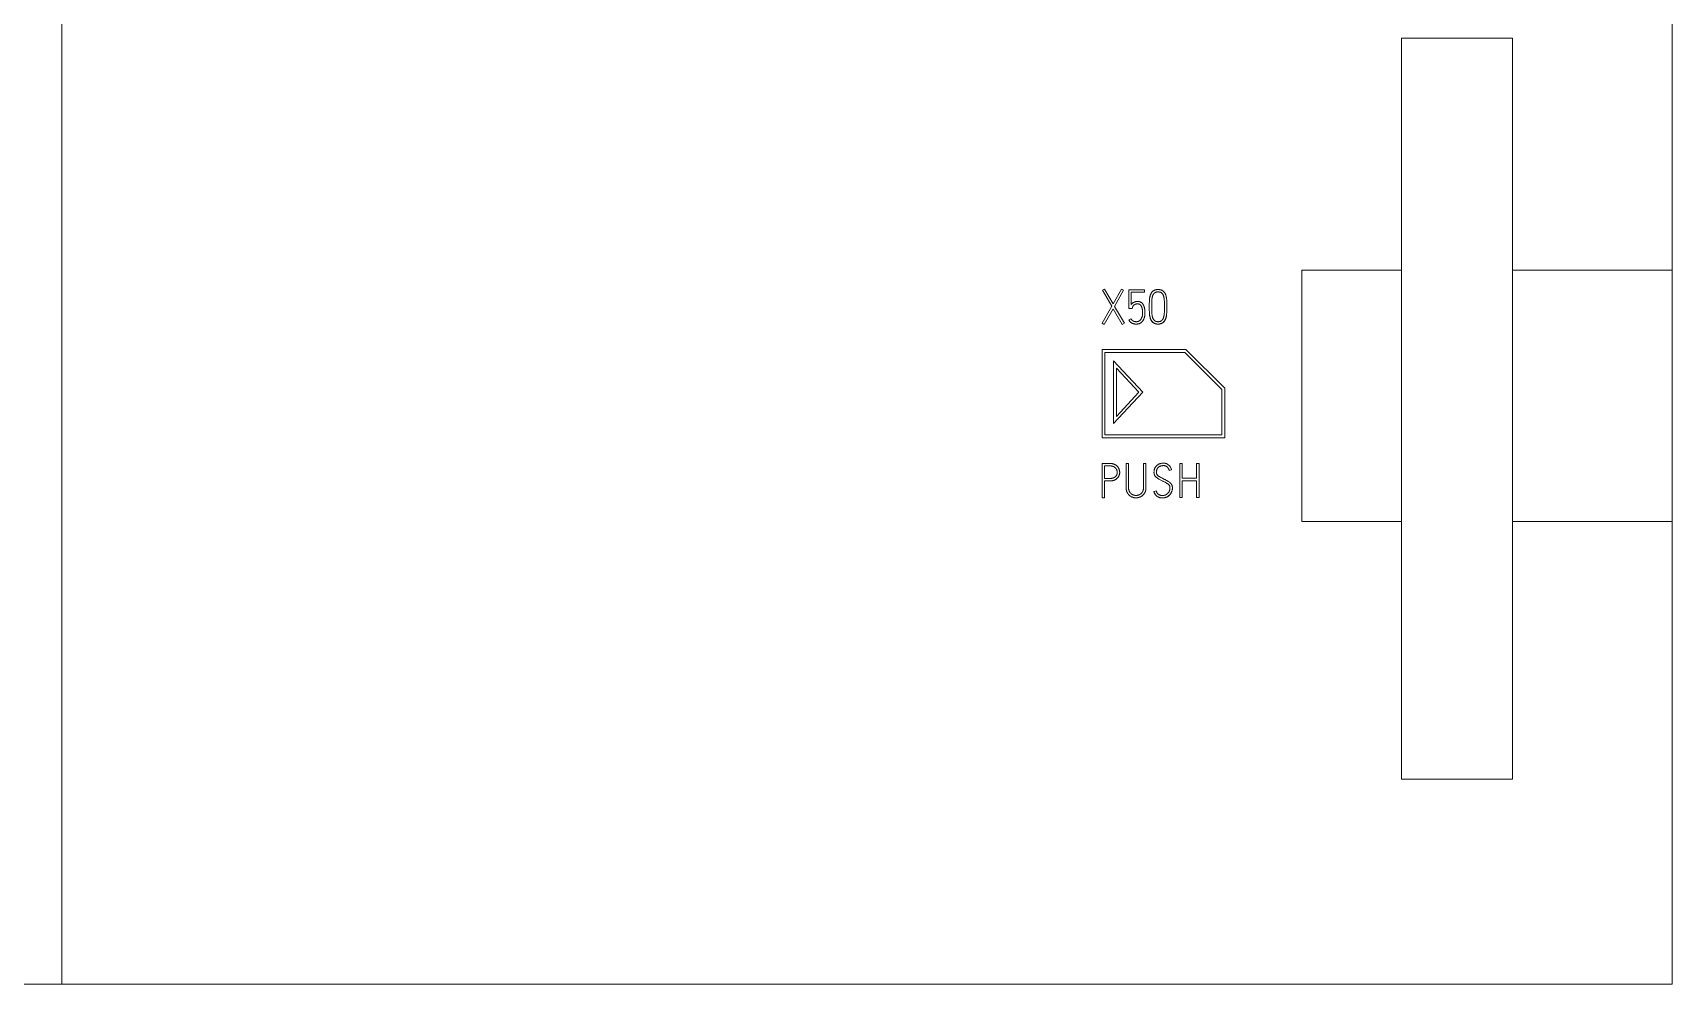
# Model space of a CAD drawing. Header units: millimetres. Extents: x 42356 to 50646, y 31507 to 39566.
# Drawn here: x 47610 to 47667.5, y 33757.2 to 33790.6 of the extents above; entities that cross this region are included whole.
import ezdxf

# ---------------------------------------------------------------- set-up
doc = ezdxf.new("R2010")
doc.units = ezdxf.units.MM
doc.set_wipeout_variables(frame=1)
doc.layers.add('000-PI-Oprema', color=30, linetype='Continuous', lineweight=5)

# ---------------------------------------------------------------- blocks, each defined once
blk = doc.blocks.new('A101_6ES7512-1DK01-0AB0')
at = {"layer": '000-PI-Oprema', "ltscale": 0.25}
blk.add_line((100, 58.55), (100, -58.55), dxfattribs=at)
at = {"layer": '000-PI-Oprema'}
for p, q in [((43.501, -58.55), (43.501, 55.35)), ((90.5, -51.35), (90.5, -25.35)), ((94.4, -25.35), (90.5, -25.35)), ((94.4, -51.35), (94.4, -25.35)), ((87, -42.304), (87, -33.493)), ((90.5, -33.493), (87, -33.493)), ((100, -33.493), (94.4, -33.493)), ((80.085, -34.155), (80.013, -34.196)), ((80.013, -34.196), (80.338, -34.757)), ((80.384, -34.674), (80.085, -34.155)), ((80.679, -34.155), (80.384, -34.674)), ((80.434, -34.759), (80.754, -34.196)), ((80.754, -34.196), (80.679, -34.155)), ((80.932, -34.173), (80.932, -34.832)), ((81.486, -34.173), (80.932, -34.173)), ((81.015, -34.699), (81.015, -34.256)), ((81.015, -34.256), (81.486, -34.256)), ((81.486, -34.256), (81.486, -34.173)), ((81.661, -34.513), (81.663, -34.499)), ((81.663, -34.5), (81.664, -34.486)), ((81.664, -34.487), (81.666, -34.473)), ((81.666, -34.474), (81.668, -34.46)), ((81.668, -34.461), (81.67, -34.447)), ((81.67, -34.448), (81.673, -34.434)), ((81.673, -34.435), (81.676, -34.421)), ((81.675, -34.422), (81.679, -34.408)), ((81.678, -34.409), (81.682, -34.396)), ((81.682, -34.396), (81.685, -34.383)), ((81.685, -34.384), (81.689, -34.37)), ((81.689, -34.371), (81.694, -34.358)), ((81.693, -34.359), (81.698, -34.345)), ((81.751, -34.256), (81.76, -34.246)), ((81.76, -34.246), (81.769, -34.236)), ((81.769, -34.237), (81.774, -34.232)), ((81.774, -34.232), (81.779, -34.228)), ((81.778, -34.228), (81.784, -34.223)), ((81.783, -34.224), (81.789, -34.219)), ((81.789, -34.22), (81.794, -34.215)), ((81.794, -34.216), (81.8, -34.212)), ((81.799, -34.212), (81.805, -34.208)), ((81.805, -34.209), (81.811, -34.205)), ((81.81, -34.205), (81.817, -34.201)), ((81.816, -34.202), (81.822, -34.198)), ((81.822, -34.199), (81.834, -34.193)), ((81.833, -34.193), (81.846, -34.187)), ((81.845, -34.188), (81.859, -34.183)), ((81.858, -34.183), (81.871, -34.179)), ((81.87, -34.179), (81.884, -34.176)), ((81.883, -34.176), (81.897, -34.173)), ((81.896, -34.173), (81.91, -34.17)), ((81.909, -34.171), (81.923, -34.169)), ((81.922, -34.169), (81.936, -34.167)), ((81.935, -34.167), (81.949, -34.167)), ((81.948, -34.167), (81.962, -34.166)), ((81.961, -34.166), (81.975, -34.167)), ((81.975, -34.167), (81.989, -34.167)), ((81.988, -34.167), (82.002, -34.169)), ((82.001, -34.169), (82.015, -34.17)), ((82.014, -34.17), (82.028, -34.173)), ((82.027, -34.173), (82.041, -34.176)), ((82.04, -34.175), (82.054, -34.179)), ((82.053, -34.179), (82.066, -34.183)), ((82.065, -34.183), (82.078, -34.188)), ((82.078, -34.187), (82.091, -34.193)), ((82.09, -34.192), (82.102, -34.198)), ((82.102, -34.198), (82.108, -34.201)), ((82.107, -34.201), (82.114, -34.205)), ((82.113, -34.204), (82.119, -34.208)), ((82.119, -34.208), (82.125, -34.212)), ((82.124, -34.211), (82.13, -34.215)), ((82.129, -34.215), (82.135, -34.219)), ((82.135, -34.219), (82.141, -34.223)), ((82.14, -34.223), (82.146, -34.228)), ((82.145, -34.227), (82.15, -34.232)), ((82.15, -34.231), (82.155, -34.236)), ((82.155, -34.236), (82.164, -34.246)), ((82.175, -34.491), (82.174, -34.48)), ((82.177, -34.502), (82.178, -34.519)), ((82.226, -34.345), (82.231, -34.358)), ((82.231, -34.357), (82.235, -34.371)), ((82.235, -34.37), (82.239, -34.383)), ((82.239, -34.382), (82.243, -34.396)), ((82.242, -34.395), (82.246, -34.409)), ((82.246, -34.408), (82.249, -34.421)), ((82.249, -34.421), (82.251, -34.434)), ((82.251, -34.433), (82.254, -34.447)), ((82.254, -34.446), (82.256, -34.46)), ((82.256, -34.459), (82.258, -34.473)), ((82.258, -34.472), (82.259, -34.486)), ((82.259, -34.485), (82.261, -34.499)), ((82.261, -34.499), (82.262, -34.512)), ((80.338, -34.757), (80, -35.351)), ((80.073, -35.393), (80.386, -34.842)), ((80.386, -34.842), (80.706, -35.393)), ((80.779, -35.351), (80.434, -34.759)), ((80.932, -34.832), (81.059, -34.832)), ((81.059, -34.832), (81.065, -34.796)), ((81.654, -34.821), (81.654, -34.775)), ((81.654, -34.816), (81.655, -34.857)), ((81.655, -34.877), (81.654, -34.844)), ((81.655, -34.644), (81.656, -34.617)), ((81.655, -34.898), (81.655, -34.867)), ((81.655, -34.918), (81.655, -34.89)), ((81.656, -34.939), (81.655, -34.913)), ((81.656, -34.591), (81.657, -34.565)), ((81.656, -34.617), (81.656, -34.591)), ((81.656, -34.959), (81.656, -34.936)), ((81.657, -34.982), (81.656, -34.959)), ((81.657, -34.565), (81.659, -34.538)), ((81.657, -34.98), (81.659, -35.005)), ((81.659, -34.539), (81.661, -34.512)), ((81.739, -34.723), (81.74, -34.689)), ((81.739, -34.84), (81.739, -34.723)), ((81.739, -34.84), (81.739, -34.862)), ((81.739, -34.861), (81.739, -34.883)), ((81.739, -34.883), (81.74, -34.905)), ((81.74, -34.905), (81.74, -34.927)), ((81.74, -34.926), (81.741, -34.948)), ((81.741, -34.948), (81.742, -34.97)), ((81.742, -34.97), (81.743, -34.992)), ((81.743, -34.991), (81.745, -35.013)), ((81.745, -35.013), (81.747, -35.035)), ((81.747, -35.034), (81.75, -35.056)), ((81.75, -35.056), (81.752, -35.067)), ((81.752, -35.066), (81.753, -35.077)), ((81.753, -35.077), (81.755, -35.088)), ((82.171, -35.077), (82.169, -35.088)), ((82.173, -35.067), (82.171, -35.078)), ((82.174, -35.056), (82.173, -35.067)), ((82.177, -35.035), (82.174, -35.056)), ((82.178, -34.512), (82.18, -34.536)), ((82.181, -34.556), (82.18, -34.534)), ((82.182, -34.578), (82.181, -34.553)), ((82.182, -34.57), (82.183, -34.587)), ((82.182, -34.578), (82.183, -34.604)), ((82.184, -34.622), (82.183, -34.6)), ((82.184, -34.644), (82.184, -34.621)), ((82.184, -34.638), (82.185, -34.672)), ((82.185, -34.665), (82.185, -34.689)), ((82.185, -34.687), (82.185, -34.724)), ((82.185, -34.709), (82.185, -34.758)), ((82.185, -34.753), (82.185, -34.84)), ((82.185, -34.862), (82.185, -34.84)), ((82.185, -34.84), (82.185, -34.862)), ((82.185, -34.883), (82.185, -34.862)), ((82.262, -34.512), (82.264, -34.538)), ((82.264, -34.538), (82.266, -34.565)), ((82.266, -34.98), (82.264, -35.003)), ((82.266, -34.564), (82.267, -34.591)), ((82.266, -34.961), (82.267, -34.935)), ((82.266, -34.981), (82.267, -34.958)), ((82.267, -34.591), (82.267, -34.617)), ((82.267, -34.617), (82.268, -34.643)), ((82.268, -34.899), (82.267, -34.935)), ((82.267, -34.94), (82.268, -34.919)), ((82.268, -34.722), (82.269, -34.798)), ((82.269, -34.748), (82.268, -34.843)), ((82.268, -34.837), (82.268, -34.866)), ((82.268, -34.857), (82.268, -34.889)), ((82.268, -34.878), (82.268, -34.912)), ((80, -35.351), (80.073, -35.393)), ((80.706, -35.393), (80.779, -35.351)), ((81.012, -35.192), (80.935, -35.227)), ((81.685, -35.163), (81.682, -35.152)), ((81.685, -35.162), (81.688, -35.174)), ((81.714, -35.238), (81.72, -35.249)), ((81.755, -35.088), (81.757, -35.099)), ((81.757, -35.098), (81.76, -35.109)), ((81.76, -35.109), (81.762, -35.12)), ((81.762, -35.119), (81.765, -35.13)), ((81.765, -35.13), (81.768, -35.141)), ((81.767, -35.14), (81.771, -35.151)), ((81.771, -35.151), (81.774, -35.161)), ((81.774, -35.161), (81.778, -35.172)), ((81.778, -35.171), (81.782, -35.182)), ((81.782, -35.181), (81.787, -35.191)), ((81.786, -35.191), (81.791, -35.201)), ((81.791, -35.201), (81.797, -35.211)), ((81.797, -35.21), (81.803, -35.22)), ((81.802, -35.219), (81.806, -35.224)), ((81.805, -35.224), (81.809, -35.229)), ((81.809, -35.228), (81.812, -35.233)), ((81.812, -35.232), (81.816, -35.237)), ((81.815, -35.237), (81.819, -35.241)), ((81.819, -35.241), (81.823, -35.245)), ((81.823, -35.245), (81.827, -35.249)), ((81.826, -35.249), (81.831, -35.253)), ((81.83, -35.252), (81.835, -35.256)), ((81.834, -35.256), (81.839, -35.26)), ((81.839, -35.26), (81.843, -35.263)), ((81.843, -35.263), (81.848, -35.266)), ((81.847, -35.266), (81.852, -35.269)), ((81.852, -35.269), (81.857, -35.272)), ((81.856, -35.272), (81.862, -35.275)), ((81.861, -35.275), (81.867, -35.277)), ((81.866, -35.277), (81.871, -35.28)), ((81.871, -35.279), (81.876, -35.282)), ((81.876, -35.282), (81.882, -35.284)), ((81.881, -35.284), (81.887, -35.286)), ((81.886, -35.285), (81.892, -35.287)), ((81.891, -35.287), (81.897, -35.289)), ((81.896, -35.289), (81.902, -35.29)), ((81.902, -35.29), (81.908, -35.291)), ((81.907, -35.291), (81.918, -35.293)), ((81.918, -35.293), (81.929, -35.295)), ((81.929, -35.295), (81.94, -35.296)), ((81.939, -35.296), (81.951, -35.296)), ((81.95, -35.296), (81.962, -35.296)), ((81.961, -35.296), (81.973, -35.296)), ((81.972, -35.296), (81.983, -35.296)), ((81.983, -35.296), (81.994, -35.295)), ((81.994, -35.295), (82.005, -35.293)), ((82.004, -35.293), (82.016, -35.291)), ((82.015, -35.291), (82.021, -35.29)), ((82.02, -35.29), (82.026, -35.289)), ((82.032, -35.287), (82.026, -35.289)), ((82.036, -35.286), (82.042, -35.284)), ((82.041, -35.284), (82.047, -35.282)), ((82.046, -35.282), (82.052, -35.28)), ((82.051, -35.28), (82.057, -35.277)), ((82.056, -35.278), (82.062, -35.275)), ((82.061, -35.275), (82.066, -35.272)), ((82.066, -35.272), (82.071, -35.269)), ((82.071, -35.269), (82.075, -35.266)), ((82.075, -35.266), (82.08, -35.263)), ((82.079, -35.263), (82.084, -35.26)), ((82.084, -35.26), (82.088, -35.256)), ((82.088, -35.256), (82.092, -35.253)), ((82.092, -35.253), (82.096, -35.249)), ((82.096, -35.249), (82.1, -35.245)), ((82.1, -35.245), (82.104, -35.241)), ((82.104, -35.241), (82.107, -35.237)), ((82.107, -35.237), (82.111, -35.233)), ((82.111, -35.233), (82.114, -35.228)), ((82.114, -35.229), (82.121, -35.219)), ((82.12, -35.22), (82.126, -35.21)), ((82.126, -35.211), (82.132, -35.201)), ((82.132, -35.201), (82.137, -35.191)), ((82.137, -35.192), (82.141, -35.182)), ((82.141, -35.182), (82.146, -35.172)), ((82.146, -35.172), (82.15, -35.162)), ((82.156, -35.141), (82.159, -35.13)), ((82.159, -35.13), (82.162, -35.12)), ((82.162, -35.12), (82.165, -35.109)), ((82.165, -35.109), (82.167, -35.099)), ((82.169, -35.088), (82.167, -35.099)), ((82.231, -35.183), (82.227, -35.194)), ((82.231, -35.184), (82.235, -35.172)), ((80, -36.273), (80, -39.373)), ((82.941, -36.273), (80, -36.273)), ((80.1, -39.273), (80.1, -36.373)), ((80.1, -36.373), (82.9, -36.373)), ((80.4, -36.673), (80.4, -38.873)), ((81.424, -37.773), (80.4, -36.673)), ((82.9, -36.373), (84.2, -37.673)), ((84.3, -37.632), (82.941, -36.273)), ((80.5, -38.619), (80.5, -36.927)), ((80.5, -36.927), (81.288, -37.773)), ((80.4, -38.873), (81.424, -37.773)), ((81.288, -37.773), (80.5, -38.619)), ((84.2, -37.673), (84.2, -39.273)), ((84.3, -39.373), (84.3, -37.632)), ((80, -39.373), (84.3, -39.373)), ((84.2, -39.273), (80.1, -39.273)), ((80, -40.273), (80, -41.473)), ((80.276, -40.273), (80, -40.273)), ((80.085, -40.799), (80.085, -40.358)), ((80.085, -40.358), (80.276, -40.358)), ((80.276, -40.799), (80.085, -40.799)), ((80.531, -40.586), (80.531, -40.581)), ((80.84, -40.271), (80.84, -41.117)), ((80.925, -40.271), (80.84, -40.271)), ((80.925, -41.117), (80.925, -40.271)), ((81.453, -40.271), (81.453, -41.117)), ((81.538, -40.271), (81.453, -40.271)), ((81.538, -41.117), (81.538, -40.271)), ((81.99, -40.82), (82.04, -40.847)), ((82.124, -40.796), (82.091, -40.779)), ((82.19, -40.831), (82.124, -40.796)), ((82.352, -40.516), (82.433, -40.493)), ((82.728, -40.275), (82.728, -41.471)), ((82.811, -40.275), (82.728, -40.275)), ((82.811, -40.794), (82.811, -40.275)), ((83.314, -40.794), (82.811, -40.794)), ((83.314, -40.275), (83.314, -40.794)), ((83.399, -40.275), (83.314, -40.275)), ((83.399, -41.471), (83.399, -40.275)), ((80.085, -41.473), (80.085, -40.884)), ((80.085, -40.884), (80.276, -40.884)), ((80.304, -40.883), (80.299, -40.883)), ((80.315, -40.882), (80.31, -40.883)), ((80.327, -40.881), (80.321, -40.882)), ((80.338, -40.88), (80.332, -40.881)), ((80.349, -40.879), (80.343, -40.879)), ((80.408, -40.865), (80.403, -40.866)), ((80.841, -41.136), (80.841, -41.142)), ((80.841, -41.142), (80.841, -41.148)), ((80.841, -41.148), (80.842, -41.155)), ((80.842, -41.155), (80.842, -41.161)), ((80.842, -41.161), (80.843, -41.167)), ((80.843, -41.167), (80.844, -41.174)), ((80.844, -41.173), (80.845, -41.18)), ((80.844, -41.179), (80.845, -41.186)), ((80.845, -41.186), (80.846, -41.192)), ((80.846, -41.192), (80.847, -41.198)), ((80.847, -41.198), (80.849, -41.205)), ((80.849, -41.204), (80.85, -41.211)), ((80.85, -41.21), (80.851, -41.217)), ((80.851, -41.216), (80.853, -41.223)), ((80.853, -41.222), (80.854, -41.229)), ((80.854, -41.229), (80.856, -41.235)), ((80.858, -41.241), (80.856, -41.235)), ((80.86, -41.247), (80.862, -41.253)), ((80.862, -41.253), (80.864, -41.259)), ((80.864, -41.259), (80.866, -41.265)), ((80.866, -41.264), (80.869, -41.271)), ((80.869, -41.27), (80.871, -41.276)), ((80.871, -41.276), (80.874, -41.282)), ((80.874, -41.282), (80.877, -41.288)), ((80.877, -41.287), (80.88, -41.293)), ((80.879, -41.293), (80.882, -41.299)), ((80.882, -41.298), (80.886, -41.304)), ((80.885, -41.304), (80.889, -41.31)), ((80.888, -41.309), (80.892, -41.315)), ((80.891, -41.315), (80.895, -41.321)), ((80.895, -41.32), (80.898, -41.326)), ((80.898, -41.325), (80.902, -41.331)), ((80.902, -41.331), (80.905, -41.336)), ((80.905, -41.336), (80.909, -41.341)), ((80.909, -41.341), (80.913, -41.346)), ((80.913, -41.346), (80.917, -41.351)), ((80.916, -41.351), (80.921, -41.356)), ((80.92, -41.356), (80.925, -41.361)), ((80.924, -41.361), (80.929, -41.366)), ((80.929, -41.365), (80.933, -41.37)), ((80.933, -41.37), (80.938, -41.375)), ((80.937, -41.375), (80.942, -41.38)), ((80.942, -41.379), (80.947, -41.384)), ((80.946, -41.383), (80.951, -41.388)), ((80.951, -41.388), (80.956, -41.392)), ((80.955, -41.392), (80.961, -41.396)), ((80.96, -41.396), (80.966, -41.401)), ((80.965, -41.4), (80.97, -41.404)), ((80.97, -41.404), (80.975, -41.408)), ((80.975, -41.408), (80.98, -41.412)), ((80.98, -41.412), (80.985, -41.416)), ((81.399, -41.412), (81.404, -41.408)), ((81.404, -41.409), (81.409, -41.404)), ((81.409, -41.405), (81.414, -41.4)), ((81.413, -41.401), (81.419, -41.396)), ((81.418, -41.397), (81.423, -41.392)), ((81.423, -41.393), (81.428, -41.388)), ((81.428, -41.389), (81.433, -41.384)), ((81.432, -41.384), (81.437, -41.379)), ((81.437, -41.38), (81.441, -41.375)), ((81.441, -41.375), (81.446, -41.37)), ((81.445, -41.371), (81.45, -41.366)), ((81.45, -41.366), (81.454, -41.361)), ((81.454, -41.361), (81.458, -41.356)), ((81.458, -41.356), (81.462, -41.351)), ((81.462, -41.351), (81.466, -41.346)), ((81.466, -41.347), (81.47, -41.341)), ((81.469, -41.341), (81.473, -41.336)), ((81.473, -41.336), (81.477, -41.331)), ((81.477, -41.331), (81.48, -41.325)), ((81.48, -41.326), (81.484, -41.32)), ((81.483, -41.321), (81.487, -41.315)), ((81.487, -41.315), (81.49, -41.309)), ((81.49, -41.31), (81.493, -41.304)), ((81.493, -41.304), (81.496, -41.298)), ((81.496, -41.299), (81.499, -41.293)), ((81.499, -41.293), (81.502, -41.287)), ((81.502, -41.288), (81.504, -41.282)), ((81.504, -41.282), (81.507, -41.276)), ((81.507, -41.276), (81.51, -41.27)), ((81.509, -41.27), (81.512, -41.264)), ((81.512, -41.265), (81.514, -41.259)), ((81.514, -41.259), (81.516, -41.253)), ((81.516, -41.253), (81.519, -41.247)), ((81.518, -41.247), (81.52, -41.241)), ((81.52, -41.241), (81.519, -41.247)), ((81.522, -41.235), (81.52, -41.241)), ((81.522, -41.235), (81.524, -41.229)), ((81.524, -41.229), (81.526, -41.222)), ((81.526, -41.223), (81.527, -41.216)), ((81.527, -41.217), (81.529, -41.21)), ((81.528, -41.211), (81.53, -41.204)), ((81.53, -41.205), (81.531, -41.198)), ((81.531, -41.198), (81.532, -41.192)), ((81.532, -41.192), (81.533, -41.186)), ((81.533, -41.186), (81.534, -41.179)), ((81.534, -41.18), (81.535, -41.173)), ((81.535, -41.167), (81.536, -41.161)), ((81.535, -41.174), (81.535, -41.167)), ((81.536, -41.155), (81.537, -41.148)), ((81.536, -41.161), (81.536, -41.155)), ((81.537, -41.142), (81.538, -41.136)), ((81.537, -41.148), (81.537, -41.142)), ((81.538, -41.123), (81.538, -41.117)), ((81.538, -41.136), (81.538, -41.13)), ((81.896, -41.228), (81.814, -41.252)), ((82.04, -40.847), (82.124, -40.892)), ((82.811, -41.471), (82.811, -40.879)), ((82.811, -40.879), (83.314, -40.879)), ((83.314, -40.879), (83.314, -41.471)), ((80, -41.473), (80.085, -41.473)), ((80.985, -41.415), (80.991, -41.419)), ((80.99, -41.419), (80.996, -41.423)), ((80.995, -41.422), (81.001, -41.426)), ((81.001, -41.426), (81.006, -41.429)), ((81.006, -41.429), (81.012, -41.433)), ((81.012, -41.432), (81.017, -41.436)), ((81.017, -41.435), (81.023, -41.439)), ((81.023, -41.438), (81.029, -41.442)), ((81.028, -41.441), (81.034, -41.444)), ((81.034, -41.444), (81.04, -41.447)), ((81.04, -41.447), (81.046, -41.45)), ((81.045, -41.449), (81.052, -41.452)), ((81.051, -41.452), (81.057, -41.454)), ((81.057, -41.454), (81.063, -41.457)), ((81.063, -41.456), (81.069, -41.459)), ((81.069, -41.459), (81.075, -41.461)), ((81.075, -41.461), (81.081, -41.463)), ((81.081, -41.463), (81.087, -41.465)), ((81.087, -41.464), (81.093, -41.466)), ((81.093, -41.466), (81.099, -41.468)), ((81.099, -41.468), (81.105, -41.47)), ((81.105, -41.469), (81.111, -41.471)), ((81.111, -41.471), (81.118, -41.472)), ((81.117, -41.472), (81.124, -41.474)), ((81.123, -41.473), (81.13, -41.475)), ((81.13, -41.475), (81.136, -41.476)), ((81.136, -41.476), (81.143, -41.477)), ((81.142, -41.476), (81.149, -41.477)), ((81.148, -41.477), (81.155, -41.478)), ((81.155, -41.478), (81.161, -41.479)), ((81.161, -41.479), (81.168, -41.479)), ((81.167, -41.479), (81.174, -41.479)), ((81.174, -41.479), (81.18, -41.48)), ((81.18, -41.48), (81.187, -41.48)), ((81.186, -41.48), (81.193, -41.48)), ((81.192, -41.48), (81.199, -41.48)), ((81.199, -41.48), (81.205, -41.479)), ((81.205, -41.479), (81.212, -41.479)), ((81.211, -41.479), (81.218, -41.479)), ((81.217, -41.479), (81.224, -41.478)), ((81.224, -41.478), (81.23, -41.477)), ((81.23, -41.477), (81.237, -41.477)), ((81.236, -41.477), (81.243, -41.476)), ((81.243, -41.476), (81.249, -41.475)), ((81.249, -41.475), (81.255, -41.474)), ((81.255, -41.474), (81.262, -41.472)), ((81.261, -41.473), (81.268, -41.471)), ((81.267, -41.471), (81.274, -41.47)), ((81.274, -41.47), (81.28, -41.468)), ((81.28, -41.468), (81.286, -41.467)), ((81.286, -41.467), (81.292, -41.465)), ((81.292, -41.465), (81.298, -41.463)), ((81.298, -41.463), (81.304, -41.461)), ((81.304, -41.461), (81.31, -41.459)), ((81.31, -41.459), (81.316, -41.457)), ((81.316, -41.457), (81.322, -41.455)), ((81.321, -41.455), (81.328, -41.452)), ((81.327, -41.452), (81.334, -41.45)), ((81.333, -41.45), (81.339, -41.447)), ((81.339, -41.447), (81.345, -41.445)), ((81.345, -41.445), (81.351, -41.442)), ((81.35, -41.442), (81.356, -41.439)), ((81.356, -41.439), (81.362, -41.436)), ((81.362, -41.436), (81.368, -41.433)), ((81.367, -41.433), (81.373, -41.43)), ((81.373, -41.43), (81.378, -41.426)), ((81.378, -41.427), (81.384, -41.423)), ((81.383, -41.423), (81.389, -41.419)), ((81.388, -41.42), (81.394, -41.416)), ((81.394, -41.416), (81.399, -41.412)), ((82.728, -41.471), (82.811, -41.471)), ((83.314, -41.471), (83.399, -41.471)), ((87, -42.304), (90.5, -42.304)), ((94.4, -42.304), (100, -42.304)), ((90.5, -51.35), (94.4, -51.35)), ((0, -58.55), (100, -58.55))]:
    blk.add_line(p, q, dxfattribs=at)
for points in [[(81.698, -34.347), (81.704, -34.333), (81.709, -34.321), (81.715, -34.31), (81.721, -34.298), (81.728, -34.287), (81.736, -34.276), (81.743, -34.265), (81.751, -34.255)], [(81.751, -34.256), (81.743, -34.266), (81.735, -34.277), (81.728, -34.288), (81.721, -34.299), (81.715, -34.311), (81.709, -34.322), (81.703, -34.334)], [(81.753, -34.463), (81.752, -34.473), (81.749, -34.495), (81.746, -34.516), (81.744, -34.538), (81.743, -34.559), (81.741, -34.581), (81.74, -34.602), (81.74, -34.624), (81.739, -34.645), (81.739, -34.667), (81.739, -34.688), (81.739, -34.775)], [(81.74, -34.689), (81.74, -34.655), (81.74, -34.638), (81.741, -34.62), (81.741, -34.603), (81.742, -34.586), (81.743, -34.569), (81.744, -34.552), (81.745, -34.535), (81.746, -34.518), (81.748, -34.501), (81.75, -34.484), (81.753, -34.467), (81.756, -34.45)], [(81.807, -34.321), (81.803, -34.326), (81.8, -34.33), (81.795, -34.339), (81.789, -34.349), (81.784, -34.358), (81.78, -34.368), (81.776, -34.378), (81.772, -34.389), (81.768, -34.399), (81.765, -34.409), (81.762, -34.42), (81.76, -34.431), (81.757, -34.441), (81.755, -34.452)], [(81.759, -34.433), (81.761, -34.424), (81.763, -34.416), (81.766, -34.408)], [(81.768, -34.399), (81.771, -34.391), (81.774, -34.383), (81.777, -34.375), (81.78, -34.367), (81.784, -34.359), (81.788, -34.352), (81.792, -34.344), (81.796, -34.337), (81.801, -34.33), (81.806, -34.323), (81.811, -34.316), (81.816, -34.309), (81.822, -34.303), (81.828, -34.297), (81.835, -34.291), (81.842, -34.286), (81.849, -34.281), (81.856, -34.276), (81.863, -34.272), (81.871, -34.268), (81.879, -34.265), (81.887, -34.262), (81.895, -34.26), (81.904, -34.257), (81.912, -34.256), (81.92, -34.254), (81.929, -34.253)], [(81.817, -34.309), (81.813, -34.313), (81.81, -34.317)], [(81.837, -34.29), (81.832, -34.293), (81.828, -34.297), (81.824, -34.301), (81.821, -34.305)], [(81.889, -34.261), (81.884, -34.263), (81.879, -34.265), (81.874, -34.267), (81.869, -34.269), (81.864, -34.272), (81.859, -34.274), (81.854, -34.277), (81.85, -34.28), (81.845, -34.283), (81.841, -34.287)], [(81.905, -34.257), (81.9, -34.258), (81.894, -34.26)], [(81.927, -34.253), (81.916, -34.255), (81.91, -34.256)], [(81.927, -34.253), (81.937, -34.252), (81.946, -34.252), (81.955, -34.251), (81.963, -34.251), (81.972, -34.251), (81.98, -34.252), (81.989, -34.252), (81.997, -34.253), (82.006, -34.255), (82.014, -34.256), (82.023, -34.258), (82.031, -34.26), (82.039, -34.263), (82.047, -34.266), (82.055, -34.269), (82.063, -34.273), (82.07, -34.278), (82.078, -34.282), (82.085, -34.287), (82.091, -34.293), (82.098, -34.299), (82.104, -34.305), (82.109, -34.311), (82.115, -34.318)], [(82.111, -34.313), (82.107, -34.309), (82.104, -34.305), (82.1, -34.301), (82.096, -34.297), (82.092, -34.293), (82.088, -34.29), (82.083, -34.286), (82.079, -34.283), (82.074, -34.28), (82.07, -34.278), (82.065, -34.275), (82.06, -34.272), (82.055, -34.27), (82.051, -34.268), (82.045, -34.266), (82.04, -34.264), (82.035, -34.262), (82.03, -34.261), (82.025, -34.259), (82.019, -34.258), (82.014, -34.257), (82.003, -34.255), (81.992, -34.253), (81.981, -34.252), (81.97, -34.251), (81.959, -34.251), (81.948, -34.252), (81.937, -34.252)], [(82.164, -34.426), (82.161, -34.416), (82.158, -34.405), (82.154, -34.395), (82.151, -34.384), (82.147, -34.374), (82.142, -34.364), (82.137, -34.354), (82.132, -34.345), (82.127, -34.335), (82.121, -34.326), (82.114, -34.317)], [(82.12, -34.325), (82.124, -34.332), (82.129, -34.339), (82.133, -34.346), (82.137, -34.354), (82.141, -34.362), (82.144, -34.369), (82.148, -34.377), (82.151, -34.385)], [(82.154, -34.393), (82.156, -34.401), (82.159, -34.409), (82.161, -34.418)], [(82.164, -34.245), (82.173, -34.255), (82.181, -34.266), (82.189, -34.276), (82.196, -34.287), (82.203, -34.298), (82.21, -34.31), (82.216, -34.322), (82.221, -34.334), (82.226, -34.346)], [(82.172, -34.469), (82.17, -34.458), (82.168, -34.448), (82.166, -34.437), (82.164, -34.426)], [(82.166, -34.434), (82.167, -34.443), (82.169, -34.451), (82.172, -34.468), (82.174, -34.485), (82.177, -34.502)], [(82.226, -34.345), (82.221, -34.333), (82.215, -34.321), (82.209, -34.309), (82.203, -34.297), (82.196, -34.286), (82.189, -34.275), (82.181, -34.265), (82.173, -34.255)], [(80.935, -35.227), (80.94, -35.236), (80.944, -35.245), (80.949, -35.253), (80.954, -35.262), (80.959, -35.27), (80.965, -35.279), (80.971, -35.287), (80.977, -35.294), (80.984, -35.302), (80.991, -35.309), (80.999, -35.316), (81.006, -35.322), (81.014, -35.329), (81.023, -35.334), (81.031, -35.34), (81.04, -35.345), (81.049, -35.35), (81.058, -35.354), (81.067, -35.359), (81.076, -35.362), (81.086, -35.366), (81.095, -35.369), (81.105, -35.371), (81.115, -35.373), (81.125, -35.375), (81.135, -35.377), (81.145, -35.378), (81.155, -35.379), (81.175, -35.38), (81.196, -35.381), (81.206, -35.381), (81.216, -35.381), (81.226, -35.38), (81.236, -35.38), (81.246, -35.378), (81.256, -35.377), (81.266, -35.375), (81.276, -35.373), (81.286, -35.37), (81.296, -35.367), (81.305, -35.363), (81.315, -35.359), (81.324, -35.355), (81.333, -35.35), (81.342, -35.345), (81.35, -35.34), (81.359, -35.334), (81.367, -35.328), (81.375, -35.322), (81.383, -35.315), (81.39, -35.308), (81.397, -35.301), (81.404, -35.294), (81.411, -35.286), (81.418, -35.278), (81.424, -35.27), (81.43, -35.262), (81.436, -35.253), (81.441, -35.245), (81.446, -35.236), (81.451, -35.227), (81.455, -35.218), (81.46, -35.209), (81.464, -35.2), (81.468, -35.19), (81.472, -35.181), (81.475, -35.172), (81.478, -35.162), (81.481, -35.152), (81.484, -35.143), (81.487, -35.133), (81.489, -35.123), (81.491, -35.113), (81.493, -35.103), (81.495, -35.093), (81.497, -35.083), (81.499, -35.063), (81.501, -35.043), (81.502, -35.022), (81.503, -35.002), (81.503, -34.982), (81.503, -34.961), (81.502, -34.941), (81.501, -34.921), (81.499, -34.901), (81.497, -34.881), (81.494, -34.86), (81.49, -34.84), (81.486, -34.821), (81.482, -34.801), (81.479, -34.791), (81.476, -34.781), (81.473, -34.771), (81.47, -34.761), (81.466, -34.752), (81.462, -34.742), (81.458, -34.733), (81.454, -34.724), (81.45, -34.714), (81.445, -34.706), (81.44, -34.697), (81.434, -34.688), (81.429, -34.68), (81.423, -34.672), (81.416, -34.664), (81.41, -34.656), (81.403, -34.649), (81.395, -34.642), (81.388, -34.635), (81.38, -34.628), (81.371, -34.622), (81.363, -34.617), (81.354, -34.612), (81.345, -34.607), (81.335, -34.603), (81.326, -34.599), (81.316, -34.596), (81.306, -34.594), (81.296, -34.592), (81.286, -34.59), (81.276, -34.589), (81.266, -34.588), (81.255, -34.587), (81.245, -34.587), (81.235, -34.587), (81.225, -34.588), (81.215, -34.589), (81.204, -34.59), (81.194, -34.591), (81.184, -34.593), (81.174, -34.595), (81.164, -34.598), (81.155, -34.6), (81.145, -34.603), (81.135, -34.607), (81.126, -34.611), (81.116, -34.615), (81.107, -34.619), (81.098, -34.624), (81.089, -34.629), (81.081, -34.635), (81.072, -34.641), (81.064, -34.647), (81.056, -34.653), (81.049, -34.66), (81.041, -34.667), (81.034, -34.675), (81.028, -34.683), (81.021, -34.691), (81.015, -34.699)], [(81.065, -34.796), (81.066, -34.789), (81.067, -34.782), (81.069, -34.776), (81.071, -34.77), (81.074, -34.764), (81.077, -34.758), (81.081, -34.752), (81.084, -34.747), (81.088, -34.742), (81.092, -34.736), (81.097, -34.732), (81.101, -34.727), (81.106, -34.722), (81.111, -34.718), (81.116, -34.714), (81.121, -34.71), (81.126, -34.706), (81.132, -34.702), (81.137, -34.699), (81.143, -34.696), (81.149, -34.693), (81.155, -34.69), (81.161, -34.687), (81.167, -34.685), (81.173, -34.683), (81.179, -34.681), (81.186, -34.679), (81.192, -34.678), (81.198, -34.676), (81.205, -34.675), (81.211, -34.674), (81.218, -34.674), (81.224, -34.673), (81.231, -34.673), (81.244, -34.672), (81.251, -34.672), (81.257, -34.673), (81.264, -34.673), (81.27, -34.674), (81.277, -34.675), (81.283, -34.676), (81.29, -34.678), (81.296, -34.68), (81.302, -34.682), (81.308, -34.684), (81.314, -34.687), (81.32, -34.691), (81.325, -34.694), (81.33, -34.698), (81.335, -34.703), (81.34, -34.707), (81.344, -34.712), (81.349, -34.717), (81.353, -34.722), (81.357, -34.727), (81.36, -34.732), (81.364, -34.738), (81.367, -34.743), (81.371, -34.749), (81.377, -34.761), (81.38, -34.767), (81.383, -34.773), (81.385, -34.779), (81.388, -34.785), (81.392, -34.797), (81.396, -34.809), (81.4, -34.821), (81.403, -34.834), (81.406, -34.847), (81.409, -34.859), (81.411, -34.872), (81.413, -34.885), (81.415, -34.898), (81.416, -34.911), (81.417, -34.924), (81.418, -34.937), (81.419, -34.95), (81.419, -34.963), (81.42, -34.976), (81.42, -34.989), (81.42, -35.002), (81.419, -35.014), (81.419, -35.027), (81.417, -35.04), (81.416, -35.053), (81.414, -35.066), (81.412, -35.079), (81.41, -35.092), (81.407, -35.105), (81.403, -35.117), (81.399, -35.13), (81.395, -35.142), (81.391, -35.154), (81.385, -35.166), (81.38, -35.178), (81.377, -35.184), (81.374, -35.19), (81.37, -35.196), (81.367, -35.201), (81.363, -35.207), (81.36, -35.212), (81.356, -35.217), (81.352, -35.223), (81.348, -35.228), (81.343, -35.233), (81.339, -35.237), (81.335, -35.242), (81.33, -35.247), (81.325, -35.251), (81.32, -35.255), (81.315, -35.259), (81.31, -35.263), (81.305, -35.267), (81.299, -35.27), (81.293, -35.274), (81.288, -35.277), (81.282, -35.28), (81.276, -35.283), (81.27, -35.285), (81.264, -35.287), (81.257, -35.289), (81.251, -35.291), (81.245, -35.292), (81.238, -35.294), (81.232, -35.295), (81.225, -35.295), (81.219, -35.296), (81.206, -35.297), (81.193, -35.297), (81.18, -35.296), (81.167, -35.295), (81.154, -35.294), (81.147, -35.293), (81.141, -35.292), (81.134, -35.291), (81.128, -35.289), (81.122, -35.288), (81.115, -35.286), (81.109, -35.283), (81.103, -35.281), (81.097, -35.278), (81.091, -35.275), (81.086, -35.272), (81.08, -35.269), (81.074, -35.266), (81.069, -35.262), (81.064, -35.258), (81.059, -35.254), (81.054, -35.25), (81.049, -35.245), (81.045, -35.241), (81.04, -35.236), (81.036, -35.231), (81.032, -35.225), (81.028, -35.22), (81.025, -35.215), (81.021, -35.209), (81.018, -35.203), (81.015, -35.198), (81.012, -35.192)], [(81.654, -34.748), (81.654, -34.722), (81.654, -34.696), (81.655, -34.67), (81.655, -34.643)], [(81.655, -34.644), (81.655, -34.67), (81.654, -34.696), (81.654, -34.722), (81.654, -34.775)], [(81.658, -35), (81.66, -35.021), (81.662, -35.041), (81.664, -35.062), (81.667, -35.082), (81.67, -35.102), (81.675, -35.122), (81.679, -35.142)], [(81.682, -35.152), (81.679, -35.141), (81.676, -35.129), (81.674, -35.118), (81.671, -35.107), (81.669, -35.096), (81.667, -35.084), (81.666, -35.073), (81.663, -35.05), (81.66, -35.027), (81.659, -35.005)], [(82.177, -35.035), (82.18, -35.013), (82.181, -34.992), (82.183, -34.97), (82.184, -34.949)], [(82.185, -34.905), (82.185, -34.927), (82.184, -34.948), (82.183, -34.97), (82.181, -34.992), (82.18, -35.013)], [(82.185, -34.927), (82.185, -34.905), (82.185, -34.883)], [(82.234, -35.174), (82.237, -35.164), (82.24, -35.155), (82.243, -35.145), (82.245, -35.135), (82.248, -35.125), (82.252, -35.104), (82.256, -35.084), (82.258, -35.064), (82.261, -35.043), (82.263, -35.023)], [(82.264, -35.002), (82.263, -35.026), (82.26, -35.049), (82.258, -35.071), (82.256, -35.083), (82.254, -35.094), (82.252, -35.105), (82.25, -35.116), (82.247, -35.128), (82.244, -35.139), (82.241, -35.15), (82.238, -35.161), (82.235, -35.172)], [(82.268, -34.643), (82.268, -34.67), (82.268, -34.696), (82.268, -34.722)], [(82.268, -34.722), (82.268, -34.696), (82.268, -34.669)], [(81.688, -35.172), (81.691, -35.182), (81.694, -35.191), (81.698, -35.201), (81.701, -35.211), (81.705, -35.22), (81.71, -35.229)], [(81.714, -35.238), (81.709, -35.228), (81.704, -35.218), (81.7, -35.207), (81.696, -35.196), (81.692, -35.185), (81.688, -35.174)], [(81.719, -35.247), (81.725, -35.256), (81.73, -35.264), (81.736, -35.273), (81.743, -35.281), (81.749, -35.289), (81.756, -35.296)], [(81.763, -35.304), (81.755, -35.295), (81.747, -35.286), (81.74, -35.277), (81.733, -35.268), (81.726, -35.258), (81.72, -35.249)], [(81.939, -35.381), (81.927, -35.38), (81.916, -35.378), (81.904, -35.376), (81.893, -35.374), (81.882, -35.372), (81.871, -35.369), (81.86, -35.365), (81.849, -35.361), (81.838, -35.357), (81.828, -35.352), (81.818, -35.346), (81.808, -35.34), (81.798, -35.334), (81.789, -35.327), (81.78, -35.32), (81.771, -35.312), (81.763, -35.304)], [(81.77, -35.311), (81.778, -35.318), (81.786, -35.324), (81.794, -35.331), (81.802, -35.337), (81.811, -35.342), (81.82, -35.348), (81.829, -35.353), (81.838, -35.357), (81.847, -35.361), (81.857, -35.365), (81.867, -35.368), (81.877, -35.371), (81.887, -35.373), (81.897, -35.376), (81.907, -35.377), (81.917, -35.379), (81.928, -35.38), (81.938, -35.381)], [(82.021, -35.376), (82.009, -35.378), (81.997, -35.38), (81.986, -35.381), (81.974, -35.381), (81.962, -35.381), (81.951, -35.381), (81.938, -35.381)], [(81.948, -35.381), (81.959, -35.381), (81.969, -35.381), (81.979, -35.381), (81.99, -35.38), (82, -35.379), (82.01, -35.378)], [(82.227, -35.194), (82.223, -35.205), (82.218, -35.216), (82.213, -35.226), (82.208, -35.237), (82.202, -35.247), (82.196, -35.257), (82.19, -35.266), (82.183, -35.276), (82.176, -35.285), (82.169, -35.294), (82.161, -35.302), (82.153, -35.31), (82.145, -35.318), (82.136, -35.326), (82.126, -35.333), (82.117, -35.339), (82.107, -35.345), (82.097, -35.351), (82.087, -35.356), (82.076, -35.36), (82.065, -35.364), (82.054, -35.368), (82.043, -35.371), (82.032, -35.374), (82.02, -35.376)], [(82.026, -35.289), (82.031, -35.287), (82.037, -35.286)], [(82.031, -35.374), (82.041, -35.372), (82.051, -35.369), (82.061, -35.366), (82.07, -35.363), (82.08, -35.359), (82.089, -35.355), (82.099, -35.35), (82.108, -35.345), (82.116, -35.34), (82.125, -35.334), (82.133, -35.328), (82.141, -35.321), (82.149, -35.314), (82.156, -35.307), (82.163, -35.3), (82.17, -35.292), (82.177, -35.284), (82.183, -35.276), (82.189, -35.267), (82.195, -35.259), (82.2, -35.25), (82.205, -35.241), (82.21, -35.232), (82.215, -35.222), (82.219, -35.213), (82.223, -35.203)], [(82.156, -35.141), (82.153, -35.151), (82.15, -35.162)], [(80.276, -40.884), (80.288, -40.884), (80.3, -40.883), (80.312, -40.883), (80.324, -40.882), (80.336, -40.88), (80.347, -40.879), (80.359, -40.877), (80.371, -40.875), (80.382, -40.872), (80.394, -40.869), (80.405, -40.866), (80.416, -40.862), (80.428, -40.858), (80.438, -40.853), (80.449, -40.848), (80.46, -40.843), (80.47, -40.837), (80.48, -40.831), (80.49, -40.824), (80.5, -40.817), (80.509, -40.81), (80.519, -40.802), (80.527, -40.794), (80.536, -40.786), (80.544, -40.777), (80.552, -40.768), (80.559, -40.759), (80.566, -40.749), (80.573, -40.739), (80.579, -40.729), (80.584, -40.719), (80.59, -40.708), (80.594, -40.697), (80.599, -40.686), (80.602, -40.675), (80.606, -40.663), (80.608, -40.652), (80.611, -40.64), (80.613, -40.629), (80.614, -40.617), (80.615, -40.605), (80.616, -40.593), (80.616, -40.581), (80.615, -40.569), (80.614, -40.557), (80.613, -40.546), (80.611, -40.534), (80.609, -40.522), (80.606, -40.511), (80.603, -40.499), (80.6, -40.488), (80.596, -40.477), (80.591, -40.466), (80.587, -40.455), (80.581, -40.444), (80.576, -40.434), (80.57, -40.423), (80.563, -40.413), (80.557, -40.404), (80.549, -40.394), (80.542, -40.385), (80.534, -40.376), (80.526, -40.368), (80.517, -40.359), (80.508, -40.352), (80.499, -40.344), (80.489, -40.337), (80.48, -40.33), (80.47, -40.324), (80.459, -40.318), (80.449, -40.313), (80.438, -40.307), (80.427, -40.303), (80.416, -40.298), (80.405, -40.294), (80.394, -40.29), (80.383, -40.287), (80.371, -40.284), (80.359, -40.281), (80.348, -40.279), (80.336, -40.277), (80.324, -40.276), (80.312, -40.275), (80.3, -40.274), (80.288, -40.273), (80.276, -40.273)], [(80.276, -40.358), (80.283, -40.358), (80.29, -40.358), (80.297, -40.359), (80.304, -40.359), (80.311, -40.36), (80.318, -40.361), (80.325, -40.362), (80.332, -40.363), (80.339, -40.364), (80.346, -40.366), (80.353, -40.367), (80.36, -40.369), (80.366, -40.371)], [(80.399, -40.383), (80.405, -40.386), (80.411, -40.39), (80.417, -40.393), (80.423, -40.396), (80.429, -40.4), (80.435, -40.404), (80.441, -40.408), (80.446, -40.412), (80.452, -40.416), (80.457, -40.421), (80.462, -40.426), (80.467, -40.431), (80.472, -40.436), (80.477, -40.441), (80.481, -40.446), (80.485, -40.452), (80.489, -40.457), (80.493, -40.463), (80.497, -40.469), (80.501, -40.475), (80.504, -40.481), (80.507, -40.487), (80.51, -40.494), (80.513, -40.5), (80.516, -40.506), (80.518, -40.513), (80.52, -40.52), (80.522, -40.526), (80.524, -40.533), (80.526, -40.54), (80.527, -40.546), (80.528, -40.553), (80.529, -40.56), (80.53, -40.567), (80.531, -40.574), (80.531, -40.581), (80.531, -40.588), (80.531, -40.595), (80.53, -40.602), (80.53, -40.609), (80.529, -40.616), (80.527, -40.622), (80.526, -40.629), (80.524, -40.636), (80.523, -40.643), (80.521, -40.649), (80.518, -40.656), (80.516, -40.663), (80.513, -40.669), (80.51, -40.675), (80.507, -40.682), (80.504, -40.688), (80.5, -40.694), (80.496, -40.7), (80.492, -40.705), (80.488, -40.711), (80.484, -40.716), (80.479, -40.722), (80.475, -40.727), (80.47, -40.732), (80.465, -40.737), (80.459, -40.741), (80.454, -40.746), (80.448, -40.75), (80.443, -40.754), (80.437, -40.758), (80.431, -40.761), (80.425, -40.765), (80.419, -40.768), (80.413, -40.771), (80.406, -40.774), (80.4, -40.777), (80.393, -40.779), (80.387, -40.781), (80.38, -40.784), (80.374, -40.786), (80.367, -40.788), (80.36, -40.789), (80.353, -40.791), (80.346, -40.792), (80.339, -40.794), (80.332, -40.795), (80.326, -40.796), (80.319, -40.797), (80.311, -40.797), (80.304, -40.798), (80.297, -40.798), (80.29, -40.799), (80.283, -40.799), (80.276, -40.799)], [(80.291, -40.358), (80.286, -40.358), (80.281, -40.358)], [(80.312, -40.36), (80.307, -40.359), (80.302, -40.359), (80.297, -40.359)], [(80.327, -40.362), (80.322, -40.361), (80.317, -40.36)], [(80.347, -40.366), (80.342, -40.365), (80.337, -40.364), (80.332, -40.363)], [(80.361, -40.37), (80.356, -40.368), (80.351, -40.367)], [(80.366, -40.371), (80.373, -40.373), (80.379, -40.376), (80.386, -40.378), (80.392, -40.381), (80.399, -40.383)], [(80.38, -40.376), (80.376, -40.374), (80.371, -40.373)], [(80.394, -40.381), (80.39, -40.379), (80.385, -40.378)], [(80.429, -40.4), (80.425, -40.398), (80.421, -40.395), (80.417, -40.392), (80.412, -40.39), (80.408, -40.388), (80.403, -40.386)], [(80.591, -40.704), (80.589, -40.709), (80.587, -40.715), (80.584, -40.719), (80.581, -40.724), (80.579, -40.729), (80.576, -40.734), (80.573, -40.739), (80.57, -40.744), (80.567, -40.748), (80.564, -40.753), (80.56, -40.757), (80.557, -40.762), (80.554, -40.766), (80.55, -40.77), (80.546, -40.774), (80.543, -40.779), (80.539, -40.783), (80.535, -40.787), (80.531, -40.79), (80.527, -40.794), (80.523, -40.798), (80.519, -40.802), (80.515, -40.806), (80.51, -40.809), (80.506, -40.813), (80.502, -40.816), (80.497, -40.819), (80.493, -40.823), (80.488, -40.826), (80.483, -40.829), (80.479, -40.832), (80.474, -40.835), (80.469, -40.837), (80.464, -40.84), (80.46, -40.843), (80.455, -40.845), (80.45, -40.848), (80.445, -40.85), (80.439, -40.853), (80.434, -40.855), (80.429, -40.857), (80.424, -40.859), (80.419, -40.861), (80.413, -40.863)], [(80.442, -40.409), (80.438, -40.406), (80.434, -40.403)], [(80.457, -40.421), (80.453, -40.418), (80.45, -40.415), (80.446, -40.412)], [(80.468, -40.432), (80.465, -40.428), (80.461, -40.425)], [(80.481, -40.447), (80.478, -40.443), (80.475, -40.439), (80.472, -40.435)], [(80.49, -40.459), (80.487, -40.455), (80.484, -40.451)], [(80.501, -40.476), (80.499, -40.471), (80.496, -40.467), (80.493, -40.463)], [(80.508, -40.489), (80.506, -40.484), (80.504, -40.48)], [(80.523, -40.526), (80.521, -40.522), (80.52, -40.517), (80.518, -40.512), (80.516, -40.507), (80.514, -40.503), (80.512, -40.498), (80.51, -40.493)], [(80.526, -40.541), (80.525, -40.536), (80.524, -40.531)], [(80.529, -40.561), (80.529, -40.556), (80.528, -40.551), (80.527, -40.546)], [(80.531, -40.576), (80.53, -40.571), (80.53, -40.566)], [(80.616, -40.591), (80.616, -40.597), (80.615, -40.602), (80.615, -40.608), (80.615, -40.614), (80.614, -40.619), (80.613, -40.625), (80.613, -40.63), (80.612, -40.636), (80.611, -40.641), (80.61, -40.647), (80.608, -40.652), (80.607, -40.657), (80.606, -40.663), (80.604, -40.668), (80.603, -40.673), (80.601, -40.679), (80.599, -40.684), (80.597, -40.689), (80.595, -40.694), (80.593, -40.699)], [(82.433, -40.493), (82.428, -40.475), (82.421, -40.457), (82.414, -40.44), (82.406, -40.423), (82.397, -40.407), (82.387, -40.391), (82.382, -40.383), (82.377, -40.375), (82.371, -40.368), (82.365, -40.36), (82.359, -40.353), (82.353, -40.346), (82.346, -40.34), (82.339, -40.333), (82.332, -40.327), (82.325, -40.321), (82.317, -40.315), (82.31, -40.31), (82.302, -40.304), (82.294, -40.299), (82.286, -40.295), (82.278, -40.29), (82.269, -40.286), (82.261, -40.283), (82.252, -40.279), (82.243, -40.276), (82.234, -40.273), (82.225, -40.271), (82.216, -40.269), (82.206, -40.267), (82.197, -40.266), (82.188, -40.265), (82.178, -40.264), (82.169, -40.263), (82.15, -40.263), (82.131, -40.263), (82.112, -40.265), (82.094, -40.267), (82.075, -40.27), (82.057, -40.274), (82.038, -40.278), (82.02, -40.284), (82.012, -40.287), (82.003, -40.291), (81.994, -40.294), (81.986, -40.298), (81.977, -40.302), (81.969, -40.307), (81.961, -40.312), (81.953, -40.317), (81.945, -40.322), (81.938, -40.327), (81.93, -40.333), (81.923, -40.339), (81.916, -40.345), (81.909, -40.352), (81.903, -40.359), (81.896, -40.366), (81.89, -40.373), (81.884, -40.38), (81.879, -40.388), (81.873, -40.396), (81.868, -40.403), (81.863, -40.411), (81.859, -40.42), (81.854, -40.428), (81.85, -40.436), (81.846, -40.445), (81.843, -40.454), (81.84, -40.462), (81.837, -40.471), (81.834, -40.48), (81.831, -40.489), (81.829, -40.498), (81.825, -40.517), (81.822, -40.535), (81.82, -40.554), (81.819, -40.573), (81.819, -40.592), (81.82, -40.601), (81.82, -40.611), (81.821, -40.62), (81.823, -40.629), (81.824, -40.638), (81.826, -40.648), (81.829, -40.657), (81.832, -40.665), (81.836, -40.674), (81.84, -40.683), (81.844, -40.691), (81.849, -40.699), (81.854, -40.707), (81.86, -40.715), (81.865, -40.722), (81.871, -40.73), (81.878, -40.737), (81.884, -40.744), (81.891, -40.75), (81.898, -40.757), (81.912, -40.769), (81.927, -40.78), (81.942, -40.791), (81.958, -40.802), (81.974, -40.811), (81.99, -40.82)], [(82.091, -40.779), (82.074, -40.77), (82.058, -40.762), (82.041, -40.753), (82.024, -40.744), (82.008, -40.735), (81.992, -40.725), (81.984, -40.72), (81.977, -40.714), (81.969, -40.709), (81.962, -40.703), (81.955, -40.697), (81.948, -40.69), (81.942, -40.683), (81.936, -40.676), (81.93, -40.669), (81.925, -40.661), (81.92, -40.653), (81.916, -40.645), (81.912, -40.636), (81.909, -40.627), (81.907, -40.618), (81.906, -40.609), (81.905, -40.6), (81.904, -40.59), (81.904, -40.581), (81.904, -40.572), (81.904, -40.562), (81.905, -40.553), (81.907, -40.534), (81.909, -40.525), (81.911, -40.516), (81.913, -40.507), (81.916, -40.498), (81.919, -40.489), (81.922, -40.481), (81.926, -40.472), (81.93, -40.464), (81.935, -40.455), (81.94, -40.447), (81.945, -40.44), (81.95, -40.432), (81.956, -40.425), (81.963, -40.418), (81.969, -40.411), (81.976, -40.405), (81.983, -40.399), (81.991, -40.393), (81.998, -40.388), (82.006, -40.383), (82.014, -40.378), (82.023, -40.374), (82.031, -40.37), (82.04, -40.366), (82.049, -40.363), (82.058, -40.36), (82.067, -40.358), (82.076, -40.356), (82.085, -40.354), (82.095, -40.353), (82.114, -40.351), (82.132, -40.349), (82.142, -40.348), (82.151, -40.348), (82.161, -40.348), (82.17, -40.348), (82.18, -40.349), (82.189, -40.35), (82.198, -40.352), (82.207, -40.354), (82.216, -40.357), (82.225, -40.361), (82.234, -40.364), (82.242, -40.369), (82.25, -40.373), (82.258, -40.378), (82.266, -40.384), (82.274, -40.39), (82.281, -40.396), (82.288, -40.402), (82.294, -40.409), (82.3, -40.416), (82.306, -40.424), (82.312, -40.431), (82.317, -40.439), (82.322, -40.447), (82.327, -40.455), (82.331, -40.463), (82.335, -40.472), (82.339, -40.48), (82.343, -40.489)], [(82.224, -40.848), (82.207, -40.84), (82.19, -40.831)], [(82.343, -40.489), (82.346, -40.498), (82.349, -40.507), (82.352, -40.516)], [(80.293, -40.884), (80.287, -40.884), (80.282, -40.884), (80.276, -40.884)], [(80.398, -40.868), (80.392, -40.869), (80.387, -40.871), (80.381, -40.872), (80.376, -40.873), (80.371, -40.875), (80.365, -40.876), (80.36, -40.877), (80.354, -40.878)], [(80.841, -41.136), (80.841, -41.13), (80.841, -41.123), (80.84, -41.117)], [(80.856, -41.235), (80.858, -41.241), (80.86, -41.247)], [(81.453, -41.117), (81.453, -41.122), (81.453, -41.126), (81.453, -41.131), (81.453, -41.136), (81.452, -41.141), (81.452, -41.146), (81.452, -41.15), (81.451, -41.155), (81.451, -41.16), (81.45, -41.164), (81.45, -41.169), (81.449, -41.174), (81.448, -41.179), (81.447, -41.183), (81.446, -41.188), (81.445, -41.193), (81.444, -41.197), (81.443, -41.202), (81.442, -41.206), (81.441, -41.211), (81.439, -41.216), (81.438, -41.22), (81.436, -41.225), (81.434, -41.229), (81.433, -41.234), (81.431, -41.238), (81.429, -41.243), (81.427, -41.247), (81.425, -41.251), (81.423, -41.256), (81.421, -41.26), (81.418, -41.264), (81.416, -41.268), (81.413, -41.272), (81.411, -41.276), (81.408, -41.28), (81.406, -41.284), (81.403, -41.288), (81.4, -41.292), (81.397, -41.296), (81.394, -41.3), (81.391, -41.304), (81.388, -41.308), (81.385, -41.311), (81.382, -41.315), (81.378, -41.318), (81.375, -41.322), (81.372, -41.325), (81.368, -41.328), (81.364, -41.331), (81.361, -41.334), (81.357, -41.338), (81.353, -41.34), (81.35, -41.343), (81.346, -41.346), (81.342, -41.349), (81.338, -41.352), (81.334, -41.354), (81.33, -41.357), (81.325, -41.359), (81.321, -41.362), (81.317, -41.364), (81.313, -41.366), (81.308, -41.368), (81.304, -41.37), (81.3, -41.372), (81.295, -41.374), (81.291, -41.376), (81.286, -41.377), (81.282, -41.379), (81.277, -41.381), (81.272, -41.382), (81.268, -41.383), (81.263, -41.385), (81.259, -41.386), (81.254, -41.387), (81.249, -41.388), (81.244, -41.389), (81.24, -41.39), (81.235, -41.391), (81.23, -41.392), (81.225, -41.392), (81.221, -41.393), (81.216, -41.394), (81.211, -41.394), (81.206, -41.394), (81.201, -41.395), (81.197, -41.395), (81.192, -41.395), (81.187, -41.395), (81.182, -41.395), (81.178, -41.395), (81.173, -41.394), (81.168, -41.394), (81.163, -41.394), (81.158, -41.393), (81.154, -41.392), (81.149, -41.392), (81.144, -41.391), (81.139, -41.39), (81.134, -41.389), (81.13, -41.388), (81.125, -41.387), (81.12, -41.386), (81.116, -41.385), (81.111, -41.384), (81.107, -41.382), (81.102, -41.381), (81.097, -41.379), (81.093, -41.378), (81.088, -41.376), (81.084, -41.374), (81.08, -41.372), (81.075, -41.37), (81.071, -41.368), (81.066, -41.366), (81.062, -41.364), (81.058, -41.362), (81.054, -41.36), (81.049, -41.357), (81.045, -41.355), (81.041, -41.352), (81.037, -41.349), (81.033, -41.347), (81.029, -41.344), (81.026, -41.341), (81.022, -41.338), (81.018, -41.335), (81.015, -41.332), (81.011, -41.329), (81.007, -41.326), (81.004, -41.322), (81.001, -41.319), (80.997, -41.315), (80.994, -41.312), (80.991, -41.308), (80.988, -41.305), (80.985, -41.301), (80.982, -41.297), (80.979, -41.293), (80.976, -41.289), (80.973, -41.285), (80.971, -41.281), (80.968, -41.277), (80.965, -41.273), (80.963, -41.269), (80.961, -41.265), (80.958, -41.261), (80.956, -41.256), (80.954, -41.252), (80.952, -41.248), (80.95, -41.243), (80.948, -41.239), (80.946, -41.235), (80.944, -41.23), (80.943, -41.226), (80.941, -41.221), (80.939, -41.216), (80.938, -41.212), (80.937, -41.207), (80.935, -41.203), (80.934, -41.198), (80.933, -41.193), (80.932, -41.189), (80.931, -41.184), (80.93, -41.179), (80.93, -41.175), (80.929, -41.17), (80.928, -41.165), (80.928, -41.16), (80.927, -41.155), (80.927, -41.151), (80.926, -41.146), (80.926, -41.141), (80.926, -41.136), (80.926, -41.131), (80.925, -41.127), (80.925, -41.122), (80.925, -41.117)], [(81.538, -41.117), (81.538, -41.123), (81.538, -41.129)], [(81.814, -41.252), (81.82, -41.27), (81.826, -41.288), (81.834, -41.305), (81.842, -41.322), (81.851, -41.339), (81.855, -41.347), (81.86, -41.355), (81.866, -41.362), (81.871, -41.37), (81.877, -41.378), (81.883, -41.385), (81.889, -41.392), (81.896, -41.399), (81.902, -41.405), (81.909, -41.412), (81.917, -41.418), (81.924, -41.424), (81.932, -41.429), (81.939, -41.435), (81.947, -41.44), (81.955, -41.445), (81.964, -41.449), (81.972, -41.453), (81.981, -41.457), (81.989, -41.461), (81.998, -41.464), (82.007, -41.467), (82.016, -41.47), (82.026, -41.473), (82.035, -41.475), (82.044, -41.477), (82.063, -41.48), (82.082, -41.482), (82.101, -41.483), (82.12, -41.484), (82.139, -41.483), (82.157, -41.481), (82.176, -41.478), (82.195, -41.474), (82.213, -41.47), (82.231, -41.464), (82.248, -41.457), (82.266, -41.45), (82.282, -41.441), (82.299, -41.432), (82.307, -41.427), (82.315, -41.422), (82.322, -41.416), (82.33, -41.411), (82.337, -41.405), (82.344, -41.399), (82.351, -41.392), (82.358, -41.386), (82.371, -41.372), (82.384, -41.358), (82.395, -41.343), (82.406, -41.327), (82.416, -41.311), (82.425, -41.295), (82.433, -41.278), (82.44, -41.26), (82.447, -41.242), (82.452, -41.224), (82.457, -41.206), (82.46, -41.187), (82.463, -41.169), (82.464, -41.15), (82.465, -41.14), (82.465, -41.131), (82.465, -41.121), (82.464, -41.112), (82.464, -41.102), (82.463, -41.093), (82.461, -41.084), (82.459, -41.074), (82.457, -41.065), (82.455, -41.056), (82.452, -41.047), (82.449, -41.038), (82.445, -41.03), (82.441, -41.021), (82.436, -41.013), (82.431, -41.005), (82.426, -40.997), (82.42, -40.989), (82.415, -40.981), (82.409, -40.974), (82.402, -40.967), (82.396, -40.96), (82.389, -40.954), (82.382, -40.947), (82.368, -40.935), (82.353, -40.923), (82.338, -40.912), (82.322, -40.902), (82.306, -40.892), (82.29, -40.883), (82.274, -40.874), (82.257, -40.865), (82.224, -40.848)], [(81.828, -41.291), (81.823, -41.278), (81.818, -41.265), (81.814, -41.252)], [(81.867, -41.364), (81.863, -41.358), (81.859, -41.352), (81.852, -41.341), (81.845, -41.329), (81.839, -41.316), (81.833, -41.304)], [(81.883, -41.385), (81.879, -41.38), (81.875, -41.375), (81.871, -41.369)], [(81.902, -41.405), (81.898, -41.401), (81.893, -41.396), (81.888, -41.391)], [(81.996, -41.37), (81.988, -41.366), (81.981, -41.36), (81.973, -41.355), (81.966, -41.349), (81.959, -41.342), (81.952, -41.336), (81.946, -41.329), (81.94, -41.322), (81.934, -41.314), (81.928, -41.306), (81.923, -41.299), (81.918, -41.29), (81.914, -41.282), (81.91, -41.273), (81.906, -41.265), (81.903, -41.256), (81.9, -41.247), (81.898, -41.238), (81.896, -41.228)], [(81.918, -41.419), (81.913, -41.415), (81.908, -41.41)], [(82.174, -40.918), (82.208, -40.934), (82.225, -40.942), (82.242, -40.951), (82.258, -40.96), (82.275, -40.97), (82.29, -40.98), (82.298, -40.986), (82.306, -40.992), (82.314, -40.998), (82.321, -41.004), (82.328, -41.01), (82.335, -41.017), (82.341, -41.024), (82.347, -41.031), (82.353, -41.039), (82.358, -41.047), (82.363, -41.055), (82.367, -41.063), (82.37, -41.072), (82.373, -41.081), (82.376, -41.09), (82.378, -41.099), (82.379, -41.108), (82.38, -41.118), (82.38, -41.127), (82.38, -41.136), (82.38, -41.146), (82.379, -41.155), (82.378, -41.165), (82.377, -41.174), (82.375, -41.183), (82.373, -41.193), (82.37, -41.202), (82.368, -41.211), (82.362, -41.229), (82.358, -41.238), (82.355, -41.246), (82.351, -41.255), (82.347, -41.263), (82.342, -41.271), (82.337, -41.279), (82.332, -41.287), (82.326, -41.295), (82.321, -41.302), (82.315, -41.309), (82.308, -41.316), (82.302, -41.323), (82.295, -41.33), (82.288, -41.336), (82.281, -41.342), (82.273, -41.348), (82.266, -41.354), (82.258, -41.359), (82.25, -41.364), (82.242, -41.368), (82.233, -41.372), (82.225, -41.376), (82.216, -41.38), (82.207, -41.383), (82.198, -41.386), (82.189, -41.389), (82.18, -41.391), (82.171, -41.393), (82.162, -41.395), (82.152, -41.396), (82.143, -41.397), (82.133, -41.398), (82.124, -41.398), (82.115, -41.398), (82.105, -41.398), (82.096, -41.398), (82.086, -41.397), (82.077, -41.396), (82.067, -41.394), (82.058, -41.393), (82.049, -41.391), (82.04, -41.388), (82.031, -41.385), (82.022, -41.382), (82.013, -41.379), (82.005, -41.375), (81.996, -41.37)], [(82.124, -40.892), (82.14, -40.901), (82.157, -40.909), (82.174, -40.918)], [(82.465, -41.132), (82.465, -41.146), (82.464, -41.159), (82.462, -41.173), (82.461, -41.186), (82.458, -41.2), (82.455, -41.213), (82.452, -41.227), (82.448, -41.24), (82.443, -41.253), (82.438, -41.265), (82.433, -41.278), (82.427, -41.29), (82.421, -41.303), (82.414, -41.315), (82.407, -41.326), (82.399, -41.338), (82.391, -41.349), (82.382, -41.359), (82.373, -41.37), (82.364, -41.38), (82.354, -41.389), (82.344, -41.399), (82.334, -41.408), (82.323, -41.416), (82.317, -41.42), (82.311, -41.424), (82.3, -41.431), (82.288, -41.438), (82.276, -41.445), (82.263, -41.451)], [(81.983, -41.458), (81.977, -41.455), (81.97, -41.452), (81.964, -41.449), (81.958, -41.446), (81.952, -41.443), (81.946, -41.439), (81.94, -41.435), (81.935, -41.431), (81.929, -41.427), (81.923, -41.423)], [(82.009, -41.468), (82.002, -41.466), (81.996, -41.463), (81.989, -41.461)], [(82.103, -41.483), (82.089, -41.483), (82.076, -41.482), (82.062, -41.48), (82.048, -41.478), (82.035, -41.475), (82.022, -41.472), (82.015, -41.47)], [(82.198, -41.473), (82.185, -41.476), (82.172, -41.479), (82.158, -41.481), (82.144, -41.482), (82.131, -41.483), (82.117, -41.484)], [(82.251, -41.456), (82.238, -41.461), (82.225, -41.466), (82.212, -41.47)]]:
    blk.add_lwpolyline(points, dxfattribs=at)

msp = doc.modelspace()

# ---------------------------------------------------------------- wipeouts: each hides what was drawn before it
msp.add_wipeout([(47567.526, 33874.308), (47667.526, 33874.308), (47667.526, 33757.208), (47567.526, 33757.208)]).dxf.layer = '000-PI-Oprema'

# ---------------------------------------------------------------- next in the draw order: block references
at = {"layer": '000-PI-Oprema'}
msp.add_blockref('A101_6ES7512-1DK01-0AB0', (47567.526, 33815.758), dxfattribs=at)

doc.saveas('drawing.dxf')
